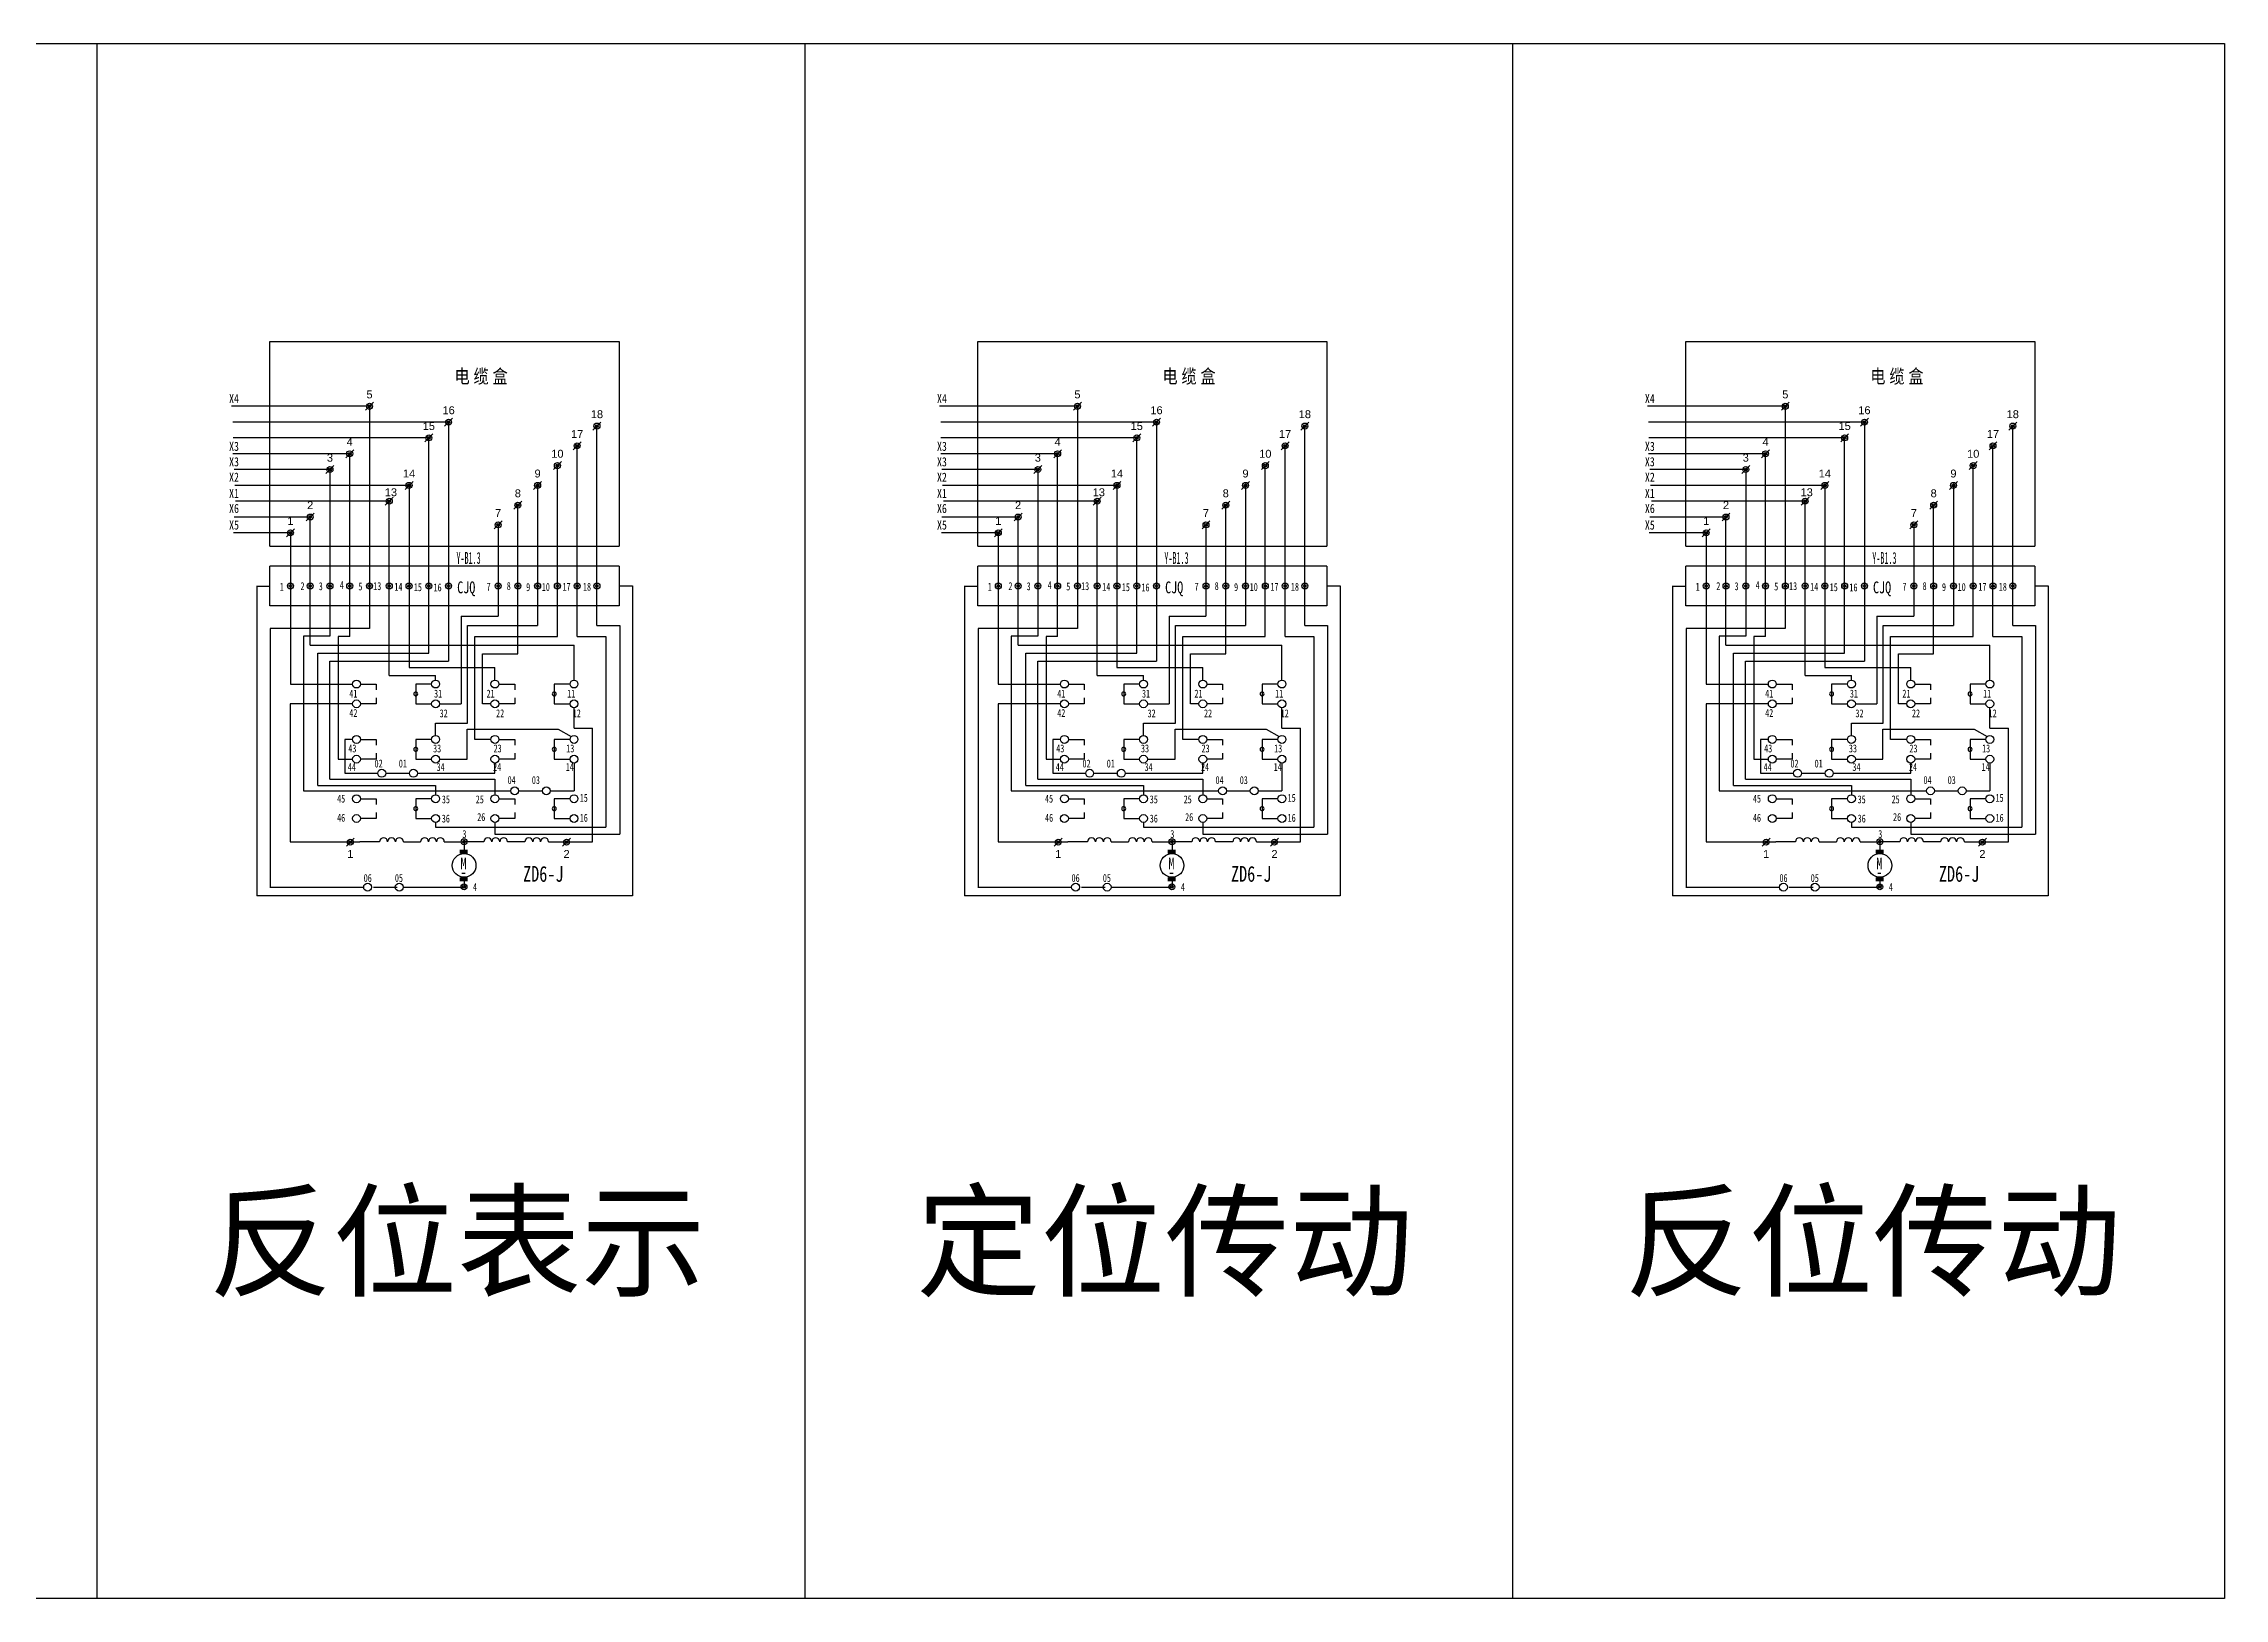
# Model space of a CAD drawing. Header units: millimetres. Extents: x 683 to 10813, y 550 to 4251.
# Drawn here: x 1580 to 2131, y 2231 to 2625 of the extents above; entities that cross this region are included whole.
import ezdxf
from ezdxf.enums import TextEntityAlignment as Align

# ---------------------------------------------------------------- set-up
doc = ezdxf.new("R2010")
doc.units = ezdxf.units.MM
doc.layers.add('1', color=1, linetype='Continuous')
doc.styles.add('HZ', font='NSimSun.ttf', dxfattribs={"width": 0.7})
doc.styles.get("Standard").update_dxf_attribs({"font": 'arial.ttf'})

# ---------------------------------------------------------------- blocks, each defined once
blk = doc.blocks.new('DZ01')
blk.add_line((-1, -1), (1, 1))
at = {"layer": '1'}
for radius in [0.75, 0.35]:
    blk.add_circle((0, 0), radius, dxfattribs=at)
for p in [(0, 2), (0, -4)]:
    blk.add_attdef('DZH', text='', height=2).set_placement(p, align=Align.CENTER)
blk = doc.blocks.new('JD73')
at = {"layer": '1'}
for radius in [0.75, 0.35]:
    blk.add_circle((0, 0), radius, dxfattribs=at)
blk = doc.blocks.new('DZ02')
blk.add_line((-1, -1), (1, 1))
at = {"layer": '1'}
for radius in [0.75, 0.35]:
    blk.add_circle((0, 0), radius, dxfattribs=at)
blk.add_attdef('DZH', text='', height=2).set_placement((0, -4), align=Align.CENTER)

msp = doc.modelspace()

# ---------------------------------------------------------------- linework, layer by layer
for p, q in [((1593.34, 2624.5), (1593.34, 2231.37)), ((1772.34, 2624.5), (1772.34, 2231.37)), ((1951.34, 2231.37), (1951.34, 2624.5)), ((1637.11, 2497.42), (1637.11, 2549.2)), ((1637.11, 2549.2), (1725.38, 2549.2)), ((1725.38, 2549.2), (1725.38, 2497.42)), ((1816.11, 2497.42), (1816.11, 2549.2)), ((1816.11, 2549.2), (1904.38, 2549.2)), ((1904.38, 2549.2), (1904.38, 2497.42)), ((1995.11, 2497.42), (1995.11, 2549.2)), ((1995.11, 2549.2), (2083.38, 2549.2)), ((2083.38, 2549.2), (2083.38, 2497.42)), ((1682.27, 2528.8), (1627.71, 2528.8)), ((1682.27, 2528.8), (1682.27, 2468.35)), ((1719.78, 2477.38), (1719.78, 2527.8)), ((1861.27, 2528.8), (1806.71, 2528.8)), ((1861.27, 2528.8), (1861.27, 2468.35)), ((1898.78, 2477.38), (1898.78, 2527.8)), ((1836.27, 2520.8), (1806.71, 2520.8)), ((1836.27, 2474.59), (1836.27, 2520.8)), ((2015.27, 2520.8), (1985.71, 2520.8)), ((2015.27, 2474.59), (2015.27, 2520.8)), ((1888.78, 2474.63), (1888.78, 2517.8)), ((2067.78, 2474.63), (2067.78, 2517.8)), ((1851.27, 2512.8), (1807.19, 2512.8)), ((1851.27, 2512.81), (1851.27, 2466.75)), ((2030.27, 2512.8), (1986.19, 2512.8)), ((2030.27, 2512.81), (2030.27, 2466.75)), ((1647.27, 2504.8), (1628.01, 2504.8)), ((1647.27, 2472.4), (1647.27, 2504.81)), ((1826.27, 2504.8), (1807.01, 2504.8)), ((1826.27, 2472.4), (1826.27, 2504.81)), ((1878.78, 2470.17), (1878.78, 2507.81)), ((2005.27, 2504.8), (1986.01, 2504.8)), ((2005.27, 2472.4), (2005.27, 2504.81)), ((2057.78, 2470.17), (2057.78, 2507.81)), ((1637.11, 2497.42), (1725.38, 2497.42)), ((1816.11, 2497.42), (1904.38, 2497.42)), ((1995.11, 2497.42), (2083.38, 2497.42)), ((1633.74, 2487.36), (1633.74, 2409.01)), ((1633.74, 2487.33), (1637.11, 2487.34)), ((1725.38, 2492.36), (1637.11, 2492.36)), ((1637.11, 2482.36), (1637.11, 2492.36)), ((1725.38, 2492.36), (1725.38, 2482.36)), ((1725.38, 2487.36), (1728.74, 2487.36)), ((1728.74, 2487.36), (1728.74, 2409.01)), ((1812.74, 2487.36), (1812.74, 2409.01)), ((1812.74, 2487.33), (1816.11, 2487.34)), ((1904.38, 2492.36), (1816.11, 2492.36)), ((1816.11, 2482.36), (1816.11, 2492.36)), ((1904.38, 2492.36), (1904.38, 2482.36)), ((1904.38, 2487.36), (1907.74, 2487.36)), ((1907.74, 2487.36), (1907.74, 2409.01)), ((1991.74, 2487.36), (1991.74, 2409.01)), ((1991.74, 2487.33), (1995.11, 2487.34)), ((2083.38, 2492.36), (1995.11, 2492.36)), ((1995.11, 2482.36), (1995.11, 2492.36)), ((2083.38, 2492.36), (2083.38, 2482.36)), ((2083.38, 2487.36), (2086.74, 2487.36)), ((2086.74, 2487.36), (2086.74, 2409.01)), ((1725.38, 2482.36), (1637.11, 2482.36)), ((1904.38, 2482.36), (1816.11, 2482.36)), ((2083.38, 2482.36), (1995.11, 2482.36)), ((1719.78, 2477.38), (1725.54, 2477.38)), ((1725.54, 2477.38), (1725.54, 2424.62)), ((1898.78, 2477.38), (1904.54, 2477.38)), ((1904.54, 2477.38), (1904.54, 2424.62)), ((1647.27, 2472.4), (1713.98, 2472.4)), ((1713.98, 2463.57), (1713.98, 2472.4)), ((1826.27, 2472.4), (1892.98, 2472.4)), ((1833.34, 2474.59), (1833.34, 2443.57)), ((1836.27, 2474.59), (1833.34, 2474.59)), ((1867.9, 2448.57), (1867.9, 2474.63)), ((1867.9, 2474.63), (1888.78, 2474.63)), ((1892.98, 2463.57), (1892.98, 2472.4)), ((2005.27, 2472.4), (2071.98, 2472.4)), ((2012.34, 2474.59), (2012.34, 2443.57)), ((2015.27, 2474.59), (2012.34, 2474.59)), ((2046.9, 2448.57), (2046.9, 2474.63)), ((2046.9, 2474.63), (2067.78, 2474.63)), ((2071.98, 2463.57), (2071.98, 2472.4)), ((1652.23, 2438.48), (1652.23, 2468.35)), ((1652.23, 2468.35), (1682.27, 2468.35)), ((1831.23, 2438.48), (1831.23, 2468.35)), ((1831.23, 2468.35), (1861.27, 2468.35)), ((1851.27, 2466.75), (1872.98, 2466.75)), ((1869.86, 2457.57), (1869.86, 2470.17)), ((1869.86, 2470.17), (1878.78, 2470.17)), ((1872.98, 2463.57), (1872.98, 2466.75)), ((2030.27, 2466.75), (2051.98, 2466.75)), ((2048.86, 2457.57), (2048.86, 2470.17)), ((2048.86, 2470.17), (2057.78, 2470.17)), ((2051.98, 2463.57), (2051.98, 2466.75)), ((1712.98, 2462.57), (1708.98, 2462.57)), ((1708.98, 2462.57), (1708.98, 2457.57)), ((1873.98, 2462.57), (1877.98, 2462.57)), ((1877.98, 2462.57), (1877.98, 2461.07)), ((1891.98, 2462.57), (1887.98, 2462.57)), ((1887.98, 2462.57), (1887.98, 2457.57)), ((2052.98, 2462.57), (2056.98, 2462.57)), ((2056.98, 2462.57), (2056.98, 2461.07)), ((2070.98, 2462.57), (2066.98, 2462.57)), ((2066.98, 2462.57), (2066.98, 2457.57)), ((1708.98, 2457.57), (1712.98, 2457.57)), ((1713.98, 2451.41), (1713.98, 2456.57)), ((1871.98, 2457.57), (1869.86, 2457.57)), ((1877.98, 2457.57), (1873.98, 2457.57)), ((1877.98, 2459.07), (1877.98, 2457.57)), ((1887.98, 2457.57), (1891.98, 2457.57)), ((1892.98, 2451.41), (1892.98, 2456.57)), ((2050.98, 2457.57), (2048.86, 2457.57)), ((2056.98, 2457.57), (2052.98, 2457.57)), ((2056.98, 2459.07), (2056.98, 2457.57)), ((2066.98, 2457.57), (2070.98, 2457.57)), ((2071.98, 2451.41), (2071.98, 2456.57)), ((1713.98, 2451.41), (1718.67, 2451.41)), ((1718.67, 2422.71), (1718.67, 2451.41)), ((1835.03, 2448.57), (1835.03, 2440.05)), ((1836.98, 2448.57), (1835.03, 2448.57)), ((1838.98, 2448.57), (1842.98, 2448.57)), ((1842.98, 2448.57), (1842.98, 2447.07)), ((1871.98, 2448.57), (1867.9, 2448.57)), ((1873.98, 2448.57), (1877.98, 2448.57)), ((1877.98, 2448.57), (1877.98, 2447.07)), ((1892.98, 2451.41), (1897.67, 2451.41)), ((1897.67, 2422.71), (1897.67, 2451.41)), ((2014.03, 2448.57), (2014.03, 2440.05)), ((2015.98, 2448.57), (2014.03, 2448.57)), ((2017.98, 2448.57), (2021.98, 2448.57)), ((2021.98, 2448.57), (2021.98, 2447.07)), ((2050.98, 2448.57), (2046.9, 2448.57)), ((2052.98, 2448.57), (2056.98, 2448.57)), ((2056.98, 2448.57), (2056.98, 2447.07)), ((2071.98, 2451.41), (2076.67, 2451.41)), ((2076.67, 2422.71), (2076.67, 2451.41)), ((1833.34, 2443.57), (1836.98, 2443.57)), ((1842.98, 2443.57), (1838.98, 2443.57)), ((1842.98, 2445.07), (1842.98, 2443.57)), ((1877.98, 2443.57), (1873.98, 2443.57)), ((1877.98, 2445.07), (1877.98, 2443.57)), ((2012.34, 2443.57), (2015.98, 2443.57)), ((2021.98, 2443.57), (2017.98, 2443.57)), ((2021.98, 2445.07), (2021.98, 2443.57)), ((2056.98, 2443.57), (2052.98, 2443.57)), ((2056.98, 2445.07), (2056.98, 2443.57)), ((1652.23, 2438.48), (1693.98, 2438.48)), ((1693.98, 2438.48), (1693.98, 2434.57)), ((1831.23, 2438.48), (1872.98, 2438.48)), ((1835.03, 2440.05), (1843.37, 2440.01)), ((1853.37, 2440.01), (1872.97, 2440.01)), ((1872.97, 2440.01), (1872.98, 2442.57)), ((1872.98, 2438.48), (1872.98, 2434.57)), ((2014.03, 2440.05), (2022.37, 2440.01)), ((2032.37, 2440.01), (2051.97, 2440.01)), ((2051.97, 2440.01), (2051.98, 2442.57)), ((1659.98, 2433.57), (1663.98, 2433.57)), ((1663.98, 2433.57), (1663.98, 2432.07)), ((1694.98, 2433.57), (1698.98, 2433.57)), ((1698.98, 2433.57), (1698.98, 2432.07)), ((1712.98, 2433.57), (1708.98, 2433.57)), ((1708.98, 2433.57), (1708.98, 2428.57)), ((1838.98, 2433.57), (1842.98, 2433.57)), ((1842.98, 2433.57), (1842.98, 2432.07)), ((1873.98, 2433.57), (1877.98, 2433.57)), ((1877.98, 2433.57), (1877.98, 2432.07)), ((1891.98, 2433.57), (1887.98, 2433.57)), ((1887.98, 2433.57), (1887.98, 2428.57)), ((2017.98, 2433.57), (2021.98, 2433.57)), ((2021.98, 2433.57), (2021.98, 2432.07)), ((2070.98, 2433.57), (2066.98, 2433.57)), ((2066.98, 2433.57), (2066.98, 2428.57)), ((1663.98, 2428.57), (1659.98, 2428.57)), ((1663.98, 2430.07), (1663.98, 2428.57)), ((1693.98, 2427.57), (1693.98, 2424.62)), ((1698.98, 2428.57), (1694.98, 2428.57)), ((1698.98, 2430.07), (1698.98, 2428.57)), ((1708.98, 2428.57), (1712.98, 2428.57)), ((1842.98, 2428.57), (1838.98, 2428.57)), ((1842.98, 2430.07), (1842.98, 2428.57)), ((1872.98, 2427.57), (1872.98, 2424.62)), ((1877.98, 2428.57), (1873.98, 2428.57)), ((1877.98, 2430.07), (1877.98, 2428.57)), ((1887.98, 2428.57), (1891.98, 2428.57)), ((2021.98, 2428.57), (2017.98, 2428.57)), ((2021.98, 2430.07), (2021.98, 2428.57)), ((2066.98, 2428.57), (2070.98, 2428.57)), ((1691.19, 2422.71), (1686.19, 2422.71)), ((1693.98, 2424.62), (1725.54, 2424.62)), ((1701.55, 2422.71), (1697.19, 2422.71)), ((1707.55, 2422.71), (1713.19, 2422.71)), ((1713.19, 2422.71), (1718.67, 2422.71)), ((1870.19, 2422.71), (1865.19, 2422.71)), ((1872.98, 2424.62), (1904.54, 2424.62)), ((1880.55, 2422.71), (1876.19, 2422.71)), ((1886.55, 2422.71), (1892.19, 2422.71)), ((1892.19, 2422.71), (1897.67, 2422.71)), ((2049.19, 2422.71), (2044.19, 2422.71)), ((2059.55, 2422.71), (2055.19, 2422.71)), ((2065.55, 2422.71), (2071.19, 2422.71)), ((2071.19, 2422.71), (2076.67, 2422.71)), ((1728.74, 2409.01), (1633.74, 2409.01)), ((1907.74, 2409.01), (1812.74, 2409.01)), ((2086.74, 2409.01), (1991.74, 2409.01))]:
    msp.add_line(p, q)
at = {"color": 7, "true_color": 0xffffff}
for p, q in [((1662.27, 2532.8), (1627.39, 2532.8)), ((1662.27, 2532.8), (1662.27, 2476.61)), ((1841.27, 2532.8), (1806.39, 2532.8)), ((1841.27, 2532.8), (1841.27, 2476.61)), ((2020.27, 2532.8), (1985.39, 2532.8)), ((2020.27, 2532.8), (2020.27, 2476.61)), ((1677.27, 2524.8), (1627.77, 2524.8)), ((1677.27, 2470.38), (1677.27, 2524.81)), ((1714.78, 2474.63), (1714.78, 2522.8)), ((2035.27, 2524.8), (1985.77, 2524.8)), ((2035.27, 2470.38), (2035.27, 2524.81)), ((2072.78, 2474.63), (2072.78, 2522.8)), ((1652.27, 2516.8), (1628.03, 2516.8)), ((1652.27, 2516.8), (1652.27, 2474.65)), ((1831.27, 2516.8), (1807.03, 2516.8)), ((1831.27, 2516.8), (1831.27, 2474.65)), ((2010.27, 2516.8), (1986.03, 2516.8)), ((2010.27, 2516.8), (2010.27, 2474.65)), ((1704.78, 2512.8), (1704.78, 2477.38)), ((1883.78, 2512.8), (1883.78, 2477.38)), ((2062.78, 2512.8), (2062.78, 2477.38)), ((1667.27, 2508.81), (1628.41, 2508.81)), ((1667.27, 2464.73), (1667.27, 2508.81)), ((1846.27, 2508.81), (1807.41, 2508.81)), ((1846.27, 2464.73), (1846.27, 2508.81)), ((2025.27, 2508.81), (1986.41, 2508.81)), ((2025.27, 2464.73), (2025.27, 2508.81)), ((1642.27, 2500.8), (1627.88, 2500.8)), ((1642.27, 2500.81), (1642.27, 2462.57)), ((1694.78, 2502.81), (1694.78, 2479.75)), ((1821.27, 2500.8), (1806.88, 2500.8)), ((1821.27, 2500.81), (1821.27, 2462.57)), ((1873.78, 2502.81), (1873.78, 2479.75)), ((2000.27, 2500.8), (1985.88, 2500.8)), ((2000.27, 2500.81), (2000.27, 2462.57)), ((2052.78, 2502.81), (2052.78, 2479.75)), ((1637.16, 2476.61), (1637.16, 2411.21)), ((1662.27, 2476.61), (1637.16, 2476.61)), ((1685.43, 2479.75), (1685.43, 2457.57)), ((1685.43, 2479.75), (1694.78, 2479.75)), ((1687.04, 2452.67), (1687.04, 2477.38)), ((1687.04, 2477.38), (1704.78, 2477.38)), ((1816.16, 2476.61), (1816.16, 2411.21)), ((1841.27, 2476.61), (1816.16, 2476.61)), ((1864.43, 2479.75), (1864.43, 2457.57)), ((1864.43, 2479.75), (1873.78, 2479.75)), ((1866.04, 2452.67), (1866.04, 2477.38)), ((1866.04, 2477.38), (1883.78, 2477.38)), ((1995.16, 2476.61), (1995.16, 2411.21)), ((2020.27, 2476.61), (1995.16, 2476.61)), ((2043.43, 2479.75), (2043.43, 2457.57)), ((2043.43, 2479.75), (2052.78, 2479.75)), ((2045.04, 2452.67), (2045.04, 2477.38)), ((2045.04, 2477.38), (2062.78, 2477.38)), ((1645.56, 2474.65), (1645.56, 2435.57)), ((1652.27, 2474.65), (1645.56, 2474.65)), ((1649.2, 2436.95), (1649.2, 2470.38)), ((1649.2, 2470.38), (1677.27, 2470.38)), ((1714.78, 2474.63), (1722.07, 2474.63)), ((1722.07, 2474.63), (1722.07, 2426.39)), ((1824.56, 2474.65), (1824.56, 2435.57)), ((1831.27, 2474.65), (1824.56, 2474.65)), ((2003.56, 2474.65), (2003.56, 2435.57)), ((2010.27, 2474.65), (2003.56, 2474.65)), ((2007.2, 2436.95), (2007.2, 2470.38)), ((2007.2, 2470.38), (2035.27, 2470.38)), ((2072.78, 2474.63), (2080.07, 2474.63)), ((2080.07, 2474.63), (2080.07, 2426.39)), ((1642.27, 2462.57), (1657.98, 2462.57)), ((1659.98, 2462.57), (1663.98, 2462.57)), ((1663.98, 2462.57), (1663.98, 2461.07)), ((1667.27, 2464.73), (1678.98, 2464.73)), ((1673.98, 2462.57), (1673.98, 2457.57)), ((1677.98, 2462.57), (1673.98, 2462.57)), ((1678.98, 2463.57), (1678.98, 2464.73)), ((1821.27, 2462.57), (1836.98, 2462.57)), ((1838.98, 2462.57), (1842.98, 2462.57)), ((1842.98, 2462.57), (1842.98, 2461.07)), ((1846.27, 2464.73), (1857.98, 2464.73)), ((1852.98, 2462.57), (1852.98, 2457.57)), ((1856.98, 2462.57), (1852.98, 2462.57)), ((1857.98, 2463.57), (1857.98, 2464.73)), ((2000.27, 2462.57), (2015.98, 2462.57)), ((2017.98, 2462.57), (2021.98, 2462.57)), ((2021.98, 2462.57), (2021.98, 2461.07)), ((2025.27, 2464.73), (2036.98, 2464.73)), ((2031.98, 2462.57), (2031.98, 2457.57)), ((2035.98, 2462.57), (2031.98, 2462.57)), ((2036.98, 2463.57), (2036.98, 2464.73)), ((1642.24, 2457.57), (1642.24, 2422.7)), ((1657.98, 2457.57), (1642.24, 2457.57)), ((1663.98, 2457.57), (1659.98, 2457.57)), ((1663.98, 2459.07), (1663.98, 2457.57)), ((1673.98, 2457.57), (1677.98, 2457.57)), ((1679.98, 2457.57), (1685.43, 2457.57)), ((1821.24, 2457.57), (1821.24, 2422.7)), ((1836.98, 2457.57), (1821.24, 2457.57)), ((1842.98, 2457.57), (1838.98, 2457.57)), ((1842.98, 2459.07), (1842.98, 2457.57)), ((1852.98, 2457.57), (1856.98, 2457.57)), ((1858.98, 2457.57), (1864.43, 2457.57)), ((2000.24, 2457.57), (2000.24, 2422.7)), ((2015.98, 2457.57), (2000.24, 2457.57)), ((2021.98, 2457.57), (2017.98, 2457.57)), ((2021.98, 2459.07), (2021.98, 2457.57)), ((2031.98, 2457.57), (2035.98, 2457.57)), ((2037.98, 2457.57), (2043.43, 2457.57)), ((1677.98, 2448.57), (1673.98, 2448.57)), ((1673.98, 2448.57), (1673.98, 2443.57)), ((1678.98, 2452.67), (1687.04, 2452.67)), ((1678.98, 2449.57), (1678.98, 2452.67)), ((1686.96, 2443.57), (1686.96, 2451.17)), ((1686.96, 2451.17), (1697.98, 2451.17)), ((1697.98, 2451.17), (1709.98, 2451.17)), ((1712.98, 2448.57), (1708.98, 2448.57)), ((1708.98, 2448.57), (1708.98, 2443.57)), ((1709.98, 2451.17), (1713.28, 2449.28)), ((1856.98, 2448.57), (1852.98, 2448.57)), ((1852.98, 2448.57), (1852.98, 2443.57)), ((1857.98, 2452.67), (1866.04, 2452.67)), ((1857.98, 2449.57), (1857.98, 2452.67)), ((1865.96, 2443.57), (1865.96, 2451.17)), ((1865.96, 2451.17), (1876.98, 2451.17)), ((1876.98, 2451.17), (1888.98, 2451.17)), ((1891.98, 2448.57), (1887.98, 2448.57)), ((1887.98, 2448.57), (1887.98, 2443.57)), ((1888.98, 2451.17), (1892.28, 2449.28)), ((2035.98, 2448.57), (2031.98, 2448.57)), ((2031.98, 2448.57), (2031.98, 2443.57)), ((2036.98, 2452.67), (2045.04, 2452.67)), ((2036.98, 2449.57), (2036.98, 2452.67)), ((2044.96, 2443.57), (2044.96, 2451.17)), ((2044.96, 2451.17), (2055.98, 2451.17)), ((2055.98, 2451.17), (2067.98, 2451.17)), ((2070.98, 2448.57), (2066.98, 2448.57)), ((2066.98, 2448.57), (2066.98, 2443.57)), ((2067.98, 2451.17), (2071.28, 2449.28)), ((1673.98, 2443.57), (1677.98, 2443.57)), ((1679.98, 2443.57), (1686.96, 2443.57)), ((1708.98, 2443.57), (1712.98, 2443.57)), ((1852.98, 2443.57), (1856.98, 2443.57)), ((1858.98, 2443.57), (1865.96, 2443.57)), ((1887.98, 2443.57), (1891.98, 2443.57)), ((2031.98, 2443.57), (2035.98, 2443.57)), ((2037.98, 2443.57), (2044.96, 2443.57)), ((2066.98, 2443.57), (2070.98, 2443.57)), ((1713.98, 2442.57), (1713.98, 2435.57)), ((1892.98, 2442.57), (1892.98, 2435.57)), ((2071.98, 2442.57), (2071.98, 2435.57)), ((1645.56, 2435.57), (1697.98, 2435.57)), ((1649.2, 2436.95), (1678.98, 2436.95)), ((1673.98, 2433.57), (1673.98, 2428.57)), ((1677.98, 2433.57), (1673.98, 2433.57)), ((1678.98, 2436.95), (1678.98, 2434.57)), ((1707.98, 2435.57), (1713.98, 2435.57)), ((1824.56, 2435.57), (1876.98, 2435.57)), ((1886.98, 2435.57), (1892.98, 2435.57)), ((2003.56, 2435.57), (2055.98, 2435.57)), ((2007.2, 2436.95), (2036.98, 2436.95)), ((2031.98, 2433.57), (2031.98, 2428.57)), ((2035.98, 2433.57), (2031.98, 2433.57)), ((2036.98, 2436.95), (2036.98, 2434.57)), ((2065.98, 2435.57), (2071.98, 2435.57)), ((1673.98, 2428.57), (1677.98, 2428.57)), ((1678.98, 2427.57), (1678.98, 2426.39)), ((1678.98, 2426.39), (1722.07, 2426.39)), ((2031.98, 2428.57), (2035.98, 2428.57)), ((2036.98, 2427.57), (2036.98, 2426.39)), ((2036.98, 2426.39), (2080.07, 2426.39)), ((1642.24, 2422.7), (1659.83, 2422.71)), ((1664.83, 2422.71), (1659.83, 2422.71)), ((1670.83, 2422.71), (1675.19, 2422.71)), ((1681.19, 2422.71), (1686.19, 2422.71)), ((1686.19, 2422.71), (1686.19, 2419.71)), ((1821.24, 2422.7), (1838.83, 2422.71)), ((1843.83, 2422.71), (1838.83, 2422.71)), ((1849.83, 2422.71), (1854.19, 2422.71)), ((1860.19, 2422.71), (1865.19, 2422.71)), ((1865.19, 2422.71), (1865.19, 2419.71)), ((2000.24, 2422.7), (2017.83, 2422.71)), ((2022.83, 2422.71), (2017.83, 2422.71)), ((2028.83, 2422.71), (2033.19, 2422.71)), ((2039.19, 2422.71), (2044.19, 2422.71)), ((2044.19, 2422.71), (2044.19, 2419.71)), ((1660.73, 2411.08), (1637.09, 2411.08)), ((1686.16, 2411.08), (1670.76, 2411.08)), ((1686.19, 2413.71), (1686.19, 2411.21)), ((1839.73, 2411.08), (1816.09, 2411.08)), ((1865.16, 2411.08), (1849.76, 2411.08)), ((1865.19, 2413.71), (1865.19, 2411.21)), ((2018.73, 2411.08), (1995.09, 2411.08)), ((2044.16, 2411.08), (2028.76, 2411.08)), ((2044.19, 2413.71), (2044.19, 2411.21))]:
    msp.add_line(p, q, dxfattribs=at)
at = {"color": 5}
for p, q in [((2040.27, 2528.8), (1985.71, 2528.8)), ((2040.27, 2528.8), (2040.27, 2468.35)), ((2077.78, 2477.38), (2077.78, 2527.8)), ((1856.27, 2524.8), (1806.77, 2524.8)), ((1856.27, 2470.38), (1856.27, 2524.81)), ((1893.78, 2474.63), (1893.78, 2522.8)), ((2077.78, 2477.38), (2083.54, 2477.38)), ((2083.54, 2477.38), (2083.54, 2424.62)), ((1828.2, 2436.95), (1828.2, 2470.38)), ((1828.2, 2470.38), (1856.27, 2470.38)), ((1893.78, 2474.63), (1901.07, 2474.63)), ((1901.07, 2474.63), (1901.07, 2426.39)), ((2010.23, 2438.48), (2010.23, 2468.35)), ((2010.23, 2468.35), (2040.27, 2468.35)), ((2010.23, 2438.48), (2051.98, 2438.48)), ((2051.98, 2438.48), (2051.98, 2434.57)), ((1828.2, 2436.95), (1857.98, 2436.95)), ((1852.98, 2433.57), (1852.98, 2428.57)), ((1856.98, 2433.57), (1852.98, 2433.57)), ((1857.98, 2436.95), (1857.98, 2434.57)), ((2052.98, 2433.57), (2056.98, 2433.57)), ((2056.98, 2433.57), (2056.98, 2432.07)), ((1852.98, 2428.57), (1856.98, 2428.57)), ((1857.98, 2427.57), (1857.98, 2426.39)), ((1857.98, 2426.39), (1901.07, 2426.39)), ((2051.98, 2427.57), (2051.98, 2424.62)), ((2056.98, 2428.57), (2052.98, 2428.57)), ((2056.98, 2430.07), (2056.98, 2428.57)), ((2051.98, 2424.62), (2083.54, 2424.62))]:
    msp.add_line(p, q, dxfattribs=at)
at = {"color": 2}
for p, q in [((1657.27, 2520.8), (1627.71, 2520.8)), ((1657.27, 2474.59), (1657.27, 2520.8)), ((1709.78, 2474.63), (1709.78, 2517.8)), ((1672.27, 2512.8), (1628.19, 2512.8)), ((1672.27, 2512.81), (1672.27, 2466.75)), ((1699.78, 2470.17), (1699.78, 2507.81)), ((1654.34, 2474.59), (1654.34, 2443.57)), ((1657.27, 2474.59), (1654.34, 2474.59)), ((1688.9, 2448.57), (1688.9, 2474.63)), ((1688.9, 2474.63), (1709.78, 2474.63)), ((1672.27, 2466.75), (1693.98, 2466.75)), ((1690.86, 2457.57), (1690.86, 2470.17)), ((1690.86, 2470.17), (1699.78, 2470.17)), ((1693.98, 2463.57), (1693.98, 2466.75)), ((1694.98, 2462.57), (1698.98, 2462.57)), ((1698.98, 2462.57), (1698.98, 2461.07)), ((1692.98, 2457.57), (1690.86, 2457.57)), ((1698.98, 2457.57), (1694.98, 2457.57)), ((1698.98, 2459.07), (1698.98, 2457.57)), ((1656.03, 2448.57), (1656.03, 2440.05)), ((1657.98, 2448.57), (1656.03, 2448.57)), ((1659.98, 2448.57), (1663.98, 2448.57)), ((1663.98, 2448.57), (1663.98, 2447.07)), ((1692.98, 2448.57), (1688.9, 2448.57)), ((1694.98, 2448.57), (1698.98, 2448.57)), ((1698.98, 2448.57), (1698.98, 2447.07)), ((1654.34, 2443.57), (1657.98, 2443.57)), ((1663.98, 2443.57), (1659.98, 2443.57)), ((1663.98, 2445.07), (1663.98, 2443.57)), ((1698.98, 2443.57), (1694.98, 2443.57)), ((1698.98, 2445.07), (1698.98, 2443.57)), ((1656.03, 2440.05), (1664.37, 2440.01)), ((1674.37, 2440.01), (1693.97, 2440.01)), ((1693.97, 2440.01), (1693.98, 2442.57))]:
    msp.add_line(p, q, dxfattribs=at)
msp.add_lwpolyline([(989.14, 2624.5), (2131.29, 2624.5), (2131.29, 2231.37), (989.14, 2231.37)], close=True)
for points in [[(1673.48, 2460.07, 1), (1674.48, 2460.07, 1)], [(1708.48, 2460.07, 1), (1709.48, 2460.07, 1)], [(1852.48, 2460.07, 1), (1853.48, 2460.07, 1)], [(1887.48, 2460.07, 1), (1888.48, 2460.07, 1)], [(2031.48, 2460.07, 1), (2032.48, 2460.07, 1)], [(2066.48, 2460.07, 1), (2067.48, 2460.07, 1)], [(1673.48, 2446.07, 1), (1674.48, 2446.07, 1)], [(1708.48, 2446.07, 1), (1709.48, 2446.07, 1)], [(1852.48, 2446.07, 1), (1853.48, 2446.07, 1)], [(1887.48, 2446.07, 1), (1888.48, 2446.07, 1)], [(2031.48, 2446.07, 1), (2032.48, 2446.07, 1)], [(2066.48, 2446.07, 1), (2067.48, 2446.07, 1)], [(1673.48, 2431.07, 1), (1674.48, 2431.07, 1)], [(1708.48, 2431.07, 1), (1709.48, 2431.07, 1)], [(1852.48, 2431.07, 1), (1853.48, 2431.07, 1)], [(1887.48, 2431.07, 1), (1888.48, 2431.07, 1)], [(2031.48, 2431.07, 1), (2032.48, 2431.07, 1)], [(2066.48, 2431.07, 1), (2067.48, 2431.07, 1)]]:
    msp.add_lwpolyline(points, format="xyb", close=True)
for points in [[(1686.11, 2420.66, 2, 2, 0), (1686.11, 2419.71, 2, 2, 0)], [(1865.11, 2420.66, 2, 2, 0), (1865.11, 2419.71, 2, 2, 0)], [(2044.11, 2420.66, 2, 2, 0), (2044.11, 2419.71, 2, 2, 0)], [(1686.11, 2413.71, 2, 2, 0), (1686.11, 2412.64, 2, 2, 0)], [(1865.11, 2413.71, 2, 2, 0), (1865.11, 2412.64, 2, 2, 0)], [(2044.11, 2413.71, 2, 2, 0), (2044.11, 2412.64, 2, 2, 0)]]:
    msp.add_lwpolyline(points, format="xyseb")
for centre, radius in [((1658.98, 2462.57), 1), ((1678.98, 2462.57), 1), ((1693.98, 2462.57), 1), ((1713.98, 2462.57), 1), ((1837.98, 2462.57), 1), ((1857.98, 2462.57), 1), ((1872.98, 2462.57), 1), ((1892.98, 2462.57), 1), ((2016.98, 2462.57), 1), ((2036.98, 2462.57), 1), ((2051.98, 2462.57), 1), ((2071.98, 2462.57), 1), ((1658.98, 2457.57), 1), ((1678.98, 2457.57), 1), ((1693.98, 2457.57), 1), ((1713.98, 2457.57), 1), ((1837.98, 2457.57), 1), ((1857.98, 2457.57), 1), ((1872.98, 2457.57), 1), ((1892.98, 2457.57), 1), ((2016.98, 2457.57), 1), ((2036.98, 2457.57), 1), ((2051.98, 2457.57), 1), ((2071.98, 2457.57), 1), ((1658.98, 2448.57), 1), ((1678.98, 2448.57), 1), ((1693.98, 2448.57), 1), ((1713.98, 2448.57), 1), ((1837.98, 2448.57), 1), ((1857.98, 2448.57), 1), ((1872.98, 2448.57), 1), ((1892.98, 2448.57), 1), ((2016.98, 2448.57), 1), ((2036.98, 2448.57), 1), ((2051.98, 2448.57), 1), ((2071.98, 2448.57), 1), ((1658.98, 2443.57), 1), ((1678.98, 2443.57), 1), ((1693.98, 2443.57), 1), ((1713.98, 2443.57), 1), ((1837.98, 2443.57), 1), ((1857.98, 2443.57), 1), ((1872.98, 2443.57), 1), ((1892.98, 2443.57), 1), ((2016.98, 2443.57), 1), ((2036.98, 2443.57), 1), ((2051.98, 2443.57), 1), ((2071.98, 2443.57), 1), ((1665.37, 2440.01), 1), ((1673.37, 2440.01), 1), ((1844.37, 2440.01), 1), ((1852.37, 2440.01), 1), ((2023.37, 2440.01), 1), ((2031.37, 2440.01), 1), ((1658.98, 2433.57), 1), ((1678.98, 2433.57), 1), ((1693.98, 2433.57), 1), ((1698.98, 2435.57), 1), ((1706.98, 2435.57), 1), ((1713.98, 2433.57), 1), ((1837.98, 2433.57), 1), ((1857.98, 2433.57), 1), ((1872.98, 2433.57), 1), ((1877.98, 2435.57), 1), ((1885.98, 2435.57), 1), ((1892.98, 2433.57), 1), ((2016.98, 2433.57), 1), ((2036.98, 2433.57), 1), ((2051.98, 2433.57), 1), ((2056.98, 2435.57), 1), ((2064.98, 2435.57), 1), ((2071.98, 2433.57), 1), ((1658.98, 2428.57), 1), ((1678.98, 2428.57), 1), ((1693.98, 2428.57), 1), ((1713.98, 2428.57), 1), ((1837.98, 2428.57), 1), ((1857.98, 2428.57), 1), ((1872.98, 2428.57), 1), ((1892.98, 2428.57), 1), ((2016.98, 2428.57), 1), ((2036.98, 2428.57), 1), ((2051.98, 2428.57), 1), ((2071.98, 2428.57), 1), ((1686.19, 2416.71), 3), ((1865.19, 2416.71), 3), ((2044.19, 2416.71), 3), ((1661.8, 2411.21), 1), ((1669.8, 2411.21), 1), ((1840.8, 2411.21), 1), ((1848.8, 2411.21), 1), ((2019.8, 2411.21), 1), ((2027.8, 2411.21), 1)]:
    msp.add_circle(centre, radius)
at = {"color": 7, "true_color": 0xffffff}
for centre in [(1665.83, 2422.71), (1667.83, 2422.71), (1669.83, 2422.71), (1676.19, 2422.71), (1678.19, 2422.71), (1680.19, 2422.71), (1844.83, 2422.71), (1846.83, 2422.71), (1848.83, 2422.71), (1855.19, 2422.71), (1857.19, 2422.71), (1859.19, 2422.71), (2023.83, 2422.71), (2025.83, 2422.71), (2027.83, 2422.71), (2034.19, 2422.71), (2036.19, 2422.71), (2038.19, 2422.71)]:
    msp.add_arc(centre, 1, 0, 180, dxfattribs=at)
for centre in [(1692.19, 2422.71), (1694.19, 2422.71), (1696.19, 2422.71), (1702.55, 2422.71), (1704.55, 2422.71), (1706.55, 2422.71), (1871.19, 2422.71), (1873.19, 2422.71), (1875.19, 2422.71), (1881.55, 2422.71), (1883.55, 2422.71), (1885.55, 2422.71), (2050.19, 2422.71), (2052.19, 2422.71), (2054.19, 2422.71), (2060.55, 2422.71), (2062.55, 2422.71), (2064.55, 2422.71)]:
    msp.add_arc(centre, 1, 0, 180)
at = {"layer": '1'}
for p, q in [((1666.37, 2440.01), (1672.37, 2440.01)), ((1845.37, 2440.01), (1851.37, 2440.01)), ((2024.37, 2440.01), (2030.37, 2440.01)), ((1699.98, 2435.57), (1705.98, 2435.57)), ((1878.98, 2435.57), (1884.98, 2435.57)), ((2057.98, 2435.57), (2063.98, 2435.57))]:
    msp.add_line(p, q, dxfattribs=at)
at = {"layer": '1', "color": 7, "true_color": 0xffffff}
for p, q in [((1663.28, 2411.21), (1669.28, 2411.21)), ((1842.28, 2411.21), (1848.28, 2411.21)), ((2021.28, 2411.21), (2027.28, 2411.21))]:
    msp.add_line(p, q, dxfattribs=at)

# ---------------------------------------------------------------- block references
ref = msp.add_blockref('DZ01', (1662.27, 2532.8))
ref.add_attrib('DZH', '5', dxfattribs={"height": 2}).set_placement((1662.27, 2534.8), align=Align.CENTER)
ref = msp.add_blockref('DZ01', (1841.27, 2532.8))
ref.add_attrib('DZH', '5', dxfattribs={"height": 2}).set_placement((1841.27, 2534.8), align=Align.CENTER)
ref = msp.add_blockref('DZ01', (2020.27, 2532.8))
ref.add_attrib('DZH', '5', dxfattribs={"height": 2}).set_placement((2020.27, 2534.8), align=Align.CENTER)
ref = msp.add_blockref('DZ01', (1682.27, 2528.8))
ref.add_attrib('DZH', '16', dxfattribs={"height": 2}).set_placement((1682.27, 2530.8), align=Align.CENTER)
ref = msp.add_blockref('DZ01', (1719.78, 2527.8))
ref.add_attrib('DZH', '18', dxfattribs={"height": 2}).set_placement((1719.78, 2529.8), align=Align.CENTER)
ref = msp.add_blockref('DZ01', (1861.27, 2528.8))
ref.add_attrib('DZH', '16', dxfattribs={"height": 2}).set_placement((1861.27, 2530.8), align=Align.CENTER)
ref = msp.add_blockref('DZ01', (1898.78, 2527.8))
ref.add_attrib('DZH', '18', dxfattribs={"height": 2}).set_placement((1898.78, 2529.8), align=Align.CENTER)
ref = msp.add_blockref('DZ01', (2040.27, 2528.8))
ref.add_attrib('DZH', '16', dxfattribs={"height": 2}).set_placement((2040.27, 2530.8), align=Align.CENTER)
ref = msp.add_blockref('DZ01', (2077.78, 2527.8))
ref.add_attrib('DZH', '18', dxfattribs={"height": 2}).set_placement((2077.78, 2529.8), align=Align.CENTER)
ref = msp.add_blockref('DZ01', (1677.27, 2524.8))
ref.add_attrib('DZH', '15', dxfattribs={"height": 2}).set_placement((1677.27, 2526.8), align=Align.CENTER)
ref = msp.add_blockref('DZ01', (1714.78, 2522.8))
ref.add_attrib('DZH', '17', dxfattribs={"height": 2}).set_placement((1714.78, 2524.8), align=Align.CENTER)
ref = msp.add_blockref('DZ01', (1856.27, 2524.8))
ref.add_attrib('DZH', '15', dxfattribs={"height": 2}).set_placement((1856.27, 2526.8), align=Align.CENTER)
ref = msp.add_blockref('DZ01', (1893.78, 2522.8))
ref.add_attrib('DZH', '17', dxfattribs={"height": 2}).set_placement((1893.78, 2524.8), align=Align.CENTER)
ref = msp.add_blockref('DZ01', (2035.27, 2524.8))
ref.add_attrib('DZH', '15', dxfattribs={"height": 2}).set_placement((2035.27, 2526.8), align=Align.CENTER)
ref = msp.add_blockref('DZ01', (2072.78, 2522.8))
ref.add_attrib('DZH', '17', dxfattribs={"height": 2}).set_placement((2072.78, 2524.8), align=Align.CENTER)
ref = msp.add_blockref('DZ01', (1652.27, 2516.8))
ref.add_attrib('DZH', '3', dxfattribs={"height": 2}).set_placement((1652.27, 2518.8), align=Align.CENTER)
ref = msp.add_blockref('DZ01', (1657.27, 2520.8))
ref.add_attrib('DZH', '4', dxfattribs={"height": 2}).set_placement((1657.27, 2522.8), align=Align.CENTER)
ref = msp.add_blockref('DZ01', (1709.78, 2517.8))
ref.add_attrib('DZH', '10', dxfattribs={"height": 2}).set_placement((1709.78, 2519.8), align=Align.CENTER)
ref = msp.add_blockref('DZ01', (1831.27, 2516.8))
ref.add_attrib('DZH', '3', dxfattribs={"height": 2}).set_placement((1831.27, 2518.8), align=Align.CENTER)
ref = msp.add_blockref('DZ01', (1836.27, 2520.8))
ref.add_attrib('DZH', '4', dxfattribs={"height": 2}).set_placement((1836.27, 2522.8), align=Align.CENTER)
ref = msp.add_blockref('DZ01', (1888.78, 2517.8))
ref.add_attrib('DZH', '10', dxfattribs={"height": 2}).set_placement((1888.78, 2519.8), align=Align.CENTER)
ref = msp.add_blockref('DZ01', (2010.27, 2516.8))
ref.add_attrib('DZH', '3', dxfattribs={"height": 2}).set_placement((2010.27, 2518.8), align=Align.CENTER)
ref = msp.add_blockref('DZ01', (2015.27, 2520.8))
ref.add_attrib('DZH', '4', dxfattribs={"height": 2}).set_placement((2015.27, 2522.8), align=Align.CENTER)
ref = msp.add_blockref('DZ01', (2067.78, 2517.8))
ref.add_attrib('DZH', '10', dxfattribs={"height": 2}).set_placement((2067.78, 2519.8), align=Align.CENTER)
ref = msp.add_blockref('DZ01', (1672.27, 2512.8))
ref.add_attrib('DZH', '14', dxfattribs={"height": 2}).set_placement((1672.27, 2514.8), align=Align.CENTER)
ref = msp.add_blockref('DZ01', (1704.78, 2512.8))
ref.add_attrib('DZH', '9', dxfattribs={"height": 2}).set_placement((1704.78, 2514.8), align=Align.CENTER)
ref = msp.add_blockref('DZ01', (1851.27, 2512.8))
ref.add_attrib('DZH', '14', dxfattribs={"height": 2}).set_placement((1851.27, 2514.8), align=Align.CENTER)
ref = msp.add_blockref('DZ01', (1883.78, 2512.8))
ref.add_attrib('DZH', '9', dxfattribs={"height": 2}).set_placement((1883.78, 2514.8), align=Align.CENTER)
ref = msp.add_blockref('DZ01', (2030.27, 2512.8))
ref.add_attrib('DZH', '14', dxfattribs={"height": 2}).set_placement((2030.27, 2514.8), align=Align.CENTER)
ref = msp.add_blockref('DZ01', (2062.78, 2512.8))
ref.add_attrib('DZH', '9', dxfattribs={"height": 2}).set_placement((2062.78, 2514.8), align=Align.CENTER)
ref = msp.add_blockref('DZ01', (1667.27, 2508.81))
ref.add_attrib('DZH', '13', dxfattribs={"height": 2}).set_placement((1667.68, 2510.06), align=Align.CENTER)
ref = msp.add_blockref('DZ01', (1699.78, 2507.8))
ref.add_attrib('DZH', '8', dxfattribs={"height": 2}).set_placement((1699.78, 2509.8), align=Align.CENTER)
ref = msp.add_blockref('DZ01', (1846.27, 2508.81))
ref.add_attrib('DZH', '13', dxfattribs={"height": 2}).set_placement((1846.68, 2510.06), align=Align.CENTER)
ref = msp.add_blockref('DZ01', (1878.78, 2507.8))
ref.add_attrib('DZH', '8', dxfattribs={"height": 2}).set_placement((1878.78, 2509.8), align=Align.CENTER)
ref = msp.add_blockref('DZ01', (2025.27, 2508.81))
ref.add_attrib('DZH', '13', dxfattribs={"height": 2}).set_placement((2025.68, 2510.06), align=Align.CENTER)
ref = msp.add_blockref('DZ01', (2057.78, 2507.8))
ref.add_attrib('DZH', '8', dxfattribs={"height": 2}).set_placement((2057.78, 2509.8), align=Align.CENTER)
ref = msp.add_blockref('DZ01', (1642.27, 2500.8))
ref.add_attrib('DZH', '1', dxfattribs={"height": 2}).set_placement((1642.27, 2502.8), align=Align.CENTER)
ref = msp.add_blockref('DZ01', (1647.27, 2504.8))
ref.add_attrib('DZH', '2', dxfattribs={"height": 2}).set_placement((1647.27, 2506.8), align=Align.CENTER)
ref = msp.add_blockref('DZ01', (1694.78, 2502.8))
ref.add_attrib('DZH', '7', dxfattribs={"height": 2}).set_placement((1694.78, 2504.8), align=Align.CENTER)
ref = msp.add_blockref('DZ01', (1821.27, 2500.8))
ref.add_attrib('DZH', '1', dxfattribs={"height": 2}).set_placement((1821.27, 2502.8), align=Align.CENTER)
ref = msp.add_blockref('DZ01', (1826.27, 2504.8))
ref.add_attrib('DZH', '2', dxfattribs={"height": 2}).set_placement((1826.27, 2506.8), align=Align.CENTER)
ref = msp.add_blockref('DZ01', (1873.78, 2502.8))
ref.add_attrib('DZH', '7', dxfattribs={"height": 2}).set_placement((1873.78, 2504.8), align=Align.CENTER)
ref = msp.add_blockref('DZ01', (2000.27, 2500.8))
ref.add_attrib('DZH', '1', dxfattribs={"height": 2}).set_placement((2000.27, 2502.8), align=Align.CENTER)
ref = msp.add_blockref('DZ01', (2005.27, 2504.8))
ref.add_attrib('DZH', '2', dxfattribs={"height": 2}).set_placement((2005.27, 2506.8), align=Align.CENTER)
ref = msp.add_blockref('DZ01', (2052.78, 2502.8))
ref.add_attrib('DZH', '7', dxfattribs={"height": 2}).set_placement((2052.78, 2504.8), align=Align.CENTER)
for p in [(1642.27, 2487.36), (1647.27, 2487.36), (1652.27, 2487.36), (1657.27, 2487.36), (1662.27, 2487.36), (1667.27, 2487.36), (1672.27, 2487.36), (1677.27, 2487.36), (1682.27, 2487.36), (1694.78, 2487.36), (1699.78, 2487.36), (1704.78, 2487.36), (1709.78, 2487.36), (1714.78, 2487.36), (1719.78, 2487.36), (1821.27, 2487.36), (1826.27, 2487.36), (1831.27, 2487.36), (1836.27, 2487.36), (1841.27, 2487.36), (1846.27, 2487.36), (1851.27, 2487.36), (1856.27, 2487.36), (1861.27, 2487.36), (1873.78, 2487.36), (1878.78, 2487.36), (1883.78, 2487.36), (1888.78, 2487.36), (1893.78, 2487.36), (1898.78, 2487.36), (2000.27, 2487.36), (2005.27, 2487.36), (2010.27, 2487.36), (2015.27, 2487.36), (2020.27, 2487.36), (2025.27, 2487.36), (2030.27, 2487.36), (2035.27, 2487.36), (2040.27, 2487.36), (2052.78, 2487.36), (2057.78, 2487.36), (2062.78, 2487.36), (2067.78, 2487.36), (2072.78, 2487.36), (2077.78, 2487.36)]:
    msp.add_blockref('JD73', p)
for p, values in [((1657.42, 2422.59), {'DZH': '1'}), ((1712.1, 2422.59), {'DZH': '2'}), ((1836.42, 2422.59), {'DZH': '1'}), ((1891.1, 2422.59), {'DZH': '2'}), ((2015.42, 2422.59), {'DZH': '1'}), ((2070.1, 2422.59), {'DZH': '2'})]:
    msp.add_blockref('DZ02', p).add_auto_attribs(values)
at = {"color": 7, "true_color": 0xffffff}
for p in [(1686.19, 2422.71), (1865.19, 2422.71), (2044.19, 2422.71), (1686.17, 2411.28), (1865.17, 2411.28), (2044.17, 2411.28)]:
    msp.add_blockref('JD73', p, dxfattribs=at)

# ---------------------------------------------------------------- texts
at = {"width": 0.8}
for s, p in [('电', (1683.78, 2538.62)), ('缆', (1688.58, 2538.62)), ('盒', (1693.38, 2538.62)), ('电', (1862.78, 2538.62)), ('缆', (1867.58, 2538.62)), ('盒', (1872.38, 2538.62)), ('电', (2041.78, 2538.62)), ('缆', (2046.58, 2538.62)), ('盒', (2051.38, 2538.62))]:
    msp.add_text(s, height=3.5, dxfattribs=at).set_placement(p)
at = {"style": 'HZ'}
for s, height, width, p in [('X4', 2.3, 0.8, (1626.76, 2533.6)), ('X4', 2.3, 0.8, (1805.76, 2533.6)), ('X4', 2.3, 0.8, (1984.76, 2533.6)), ('X3', 2.3, 0.8, (1626.76, 2521.53)), ('X3', 2.3, 0.8, (1805.76, 2521.53)), ('X3', 2.3, 0.8, (1984.76, 2521.53)), ('X3', 2.3, 0.8, (1626.76, 2517.62)), ('X2', 2.3, 0.8, (1626.76, 2513.73)), ('X3', 2.3, 0.8, (1805.76, 2517.62)), ('X2', 2.3, 0.8, (1805.76, 2513.73)), ('X3', 2.3, 0.8, (1984.76, 2517.62)), ('X2', 2.3, 0.8, (1984.76, 2513.73)), ('X1', 2.3, 0.8, (1626.76, 2509.62)), ('X1', 2.3, 0.8, (1805.76, 2509.62)), ('X1', 2.3, 0.8, (1984.76, 2509.62)), ('X6', 2.3, 0.8, (1626.76, 2505.81)), ('X5', 2.3, 0.8, (1626.76, 2501.63)), ('X6', 2.3, 0.8, (1805.76, 2505.81)), ('X5', 2.3, 0.8, (1805.76, 2501.63)), ('X6', 2.3, 0.8, (1984.76, 2505.81)), ('X5', 2.3, 0.8, (1984.76, 2501.63)), ('Y-B1.3', 3, 0.5, (1684.26, 2492.95)), ('Y-B1.3', 3, 0.5, (1863.26, 2492.95)), ('Y-B1.3', 3, 0.5, (2042.26, 2492.95)), ('1', 2, 0.75, (1639.6, 2486.18)), ('2', 2, 0.75, (1644.82, 2486.33)), ('3', 2, 0.75, (1649.43, 2486.3)), ('4', 2, 0.75, (1654.76, 2486.57)), ('5', 2, 0.75, (1659.45, 2486.25)), ('13', 2, 0.75, (1663.21, 2486.33)), ('14', 2, 0.75, (1668.56, 2486.16)), ('15', 2, 0.75, (1673.49, 2486.06)), ('16', 2, 0.75, (1678.47, 2486.01)), ('CJQ', 3, 0.75, (1684.44, 2485.51)), ('7', 2, 0.75, (1691.9, 2486.21)), ('8', 2, 0.75, (1696.98, 2486.35)), ('9', 2, 0.75, (1701.88, 2486.08)), ('10', 2, 0.75, (1705.84, 2486.11)), ('17', 2, 0.75, (1711.08, 2486.17)), ('18', 2, 0.75, (1716.25, 2486.17)), ('1', 2, 0.75, (1818.6, 2486.18)), ('2', 2, 0.75, (1823.82, 2486.33)), ('3', 2, 0.75, (1828.43, 2486.3)), ('4', 2, 0.75, (1833.76, 2486.57)), ('5', 2, 0.75, (1838.45, 2486.25)), ('13', 2, 0.75, (1842.21, 2486.33)), ('14', 2, 0.75, (1847.56, 2486.16)), ('15', 2, 0.75, (1852.49, 2486.06)), ('16', 2, 0.75, (1857.47, 2486.01)), ('CJQ', 3, 0.75, (1863.44, 2485.51)), ('7', 2, 0.75, (1870.9, 2486.21)), ('8', 2, 0.75, (1875.98, 2486.35)), ('9', 2, 0.75, (1880.88, 2486.08)), ('10', 2, 0.75, (1884.84, 2486.11)), ('17', 2, 0.75, (1890.08, 2486.17)), ('18', 2, 0.75, (1895.25, 2486.17)), ('1', 2, 0.75, (1997.6, 2486.18)), ('2', 2, 0.75, (2002.82, 2486.33)), ('3', 2, 0.75, (2007.43, 2486.3)), ('4', 2, 0.75, (2012.76, 2486.57)), ('5', 2, 0.75, (2017.45, 2486.25)), ('13', 2, 0.75, (2021.21, 2486.33)), ('14', 2, 0.75, (2026.56, 2486.16)), ('15', 2, 0.75, (2031.49, 2486.06)), ('16', 2, 0.75, (2036.47, 2486.01)), ('CJQ', 3, 0.75, (2042.44, 2485.51)), ('7', 2, 0.75, (2049.9, 2486.21)), ('8', 2, 0.75, (2054.98, 2486.35)), ('9', 2, 0.75, (2059.88, 2486.08)), ('10', 2, 0.75, (2063.84, 2486.11)), ('17', 2, 0.75, (2069.08, 2486.17)), ('18', 2, 0.75, (2074.25, 2486.17)), ('41                   31           21                  11', 2, 0.75, (1657.17, 2459.15)), ('41                   31           21                  11', 2, 0.75, (1836.17, 2459.15)), ('41                   31           21                  11', 2, 0.75, (2015.17, 2459.15)), ('42            ', 2, 0.75, (1657.17, 2454.25)), (' 32            22                 12', 2, 0.75, (1678.98, 2454.16)), ('42            ', 2, 0.75, (1836.17, 2454.25)), (' 32            22                 12', 2, 0.75, (1857.98, 2454.16)), ('42            ', 2, 0.75, (2015.17, 2454.25)), (' 32            22                 12', 2, 0.75, (2036.98, 2454.16)), ('43                   33             23                13', 2, 0.75, (1656.92, 2445.29)), ('02    01', 2, 0.75, (1663.56, 2441.47)), ('43                   33             23                13', 2, 0.75, (1835.92, 2445.29)), ('02    01', 2, 0.75, (1842.56, 2441.47)), ('43                   33             23                13', 2, 0.75, (2014.92, 2445.29)), ('02    01', 2, 0.75, (2021.56, 2441.47)), ('44                    34            24                14', 2, 0.75, (1656.79, 2440.59)), ('04    03', 2, 0.75, (1697.2, 2437.29)), ('44                    34            24                14', 2, 0.75, (1835.79, 2440.59)), ('04    03', 2, 0.75, (1876.2, 2437.29)), ('44                    34            24                14', 2, 0.75, (2014.79, 2440.59)), ('04    03', 2, 0.75, (2055.2, 2437.29)), ('45', 2, 0.75, (1654.08, 2432.6)), ('35', 2, 0.75, (1680.56, 2432.41)), ('25', 2, 0.75, (1689.14, 2432.41)), ('15', 2, 0.75, (1715.43, 2432.79)), ('45', 2, 0.75, (1833.08, 2432.6)), ('35', 2, 0.75, (1859.56, 2432.41)), ('25', 2, 0.75, (1868.14, 2432.41)), ('15', 2, 0.75, (1894.43, 2432.79)), ('45', 2, 0.75, (2012.08, 2432.6)), ('35', 2, 0.75, (2038.56, 2432.41)), ('25', 2, 0.75, (2047.14, 2432.41)), ('15', 2, 0.75, (2073.43, 2432.79)), ('46', 2, 0.75, (1654.08, 2427.75)), ('36', 2, 0.75, (1680.56, 2427.56)), ('26', 2, 0.75, (1689.51, 2427.93)), ('16', 2, 0.75, (1715.43, 2427.75)), ('46', 2, 0.75, (1833.08, 2427.75)), ('36', 2, 0.75, (1859.56, 2427.56)), ('26', 2, 0.75, (1868.51, 2427.93)), ('16', 2, 0.75, (1894.43, 2427.75)), ('46', 2, 0.75, (2012.08, 2427.75)), ('36', 2, 0.75, (2038.56, 2427.56)), ('26', 2, 0.75, (2047.51, 2427.93)), ('16', 2, 0.75, (2073.43, 2427.75)), ('3', 2, 0.75, (1685.77, 2423.64)), ('3', 2, 0.75, (1864.77, 2423.64)), ('3', 2, 0.75, (2043.77, 2423.64)), ('M', 3, 0.75, (1685.28, 2415.7)), ('ZD6-J', 4, 0.75, (1701.11, 2412.57)), ('M', 3, 0.75, (1864.28, 2415.7)), ('ZD6-J', 4, 0.75, (1880.11, 2412.57)), ('M', 3, 0.75, (2043.28, 2415.7)), ('ZD6-J', 4, 0.75, (2059.11, 2412.57)), ('06    ', 2, 0.75, (1660.8, 2412.52)), ('05', 2, 0.75, (1668.7, 2412.52)), ('-', 3, 0.75, (1685.28, 2413.57)), ('4', 2, 0.75, (1688.44, 2410.26)), ('06    ', 2, 0.75, (1839.8, 2412.52)), ('05', 2, 0.75, (1847.7, 2412.52)), ('-', 3, 0.75, (1864.28, 2413.57)), ('4', 2, 0.75, (1867.44, 2410.26)), ('06    ', 2, 0.75, (2018.8, 2412.52)), ('05', 2, 0.75, (2026.7, 2412.52)), ('-', 3, 0.75, (2043.28, 2413.57)), ('4', 2, 0.75, (2046.44, 2410.26))]:
    msp.add_text(s, height=height, dxfattribs=dict(at, width=width)).set_placement(p)
at = {"char_height": 23.0368, "attachment_point": 1}
for s, insert in [('{\\fSimSun|b0|i0|c134|p2;反位表示}', (1621.56, 2333.14)), ('{\\fSimSun|b0|i0|c134|p2;定位传动}', (1800.56, 2333.14)), ('{\\fSimSun|b0|i0|c134|p2;反位传动}', (1979.56, 2333.14))]:
    msp.add_mtext_dynamic_manual_height_columns(s, width=145.8788, gutter_width=115.18, heights=[0], dxfattribs=dict(at, insert=insert))

doc.saveas('drawing.dxf')
